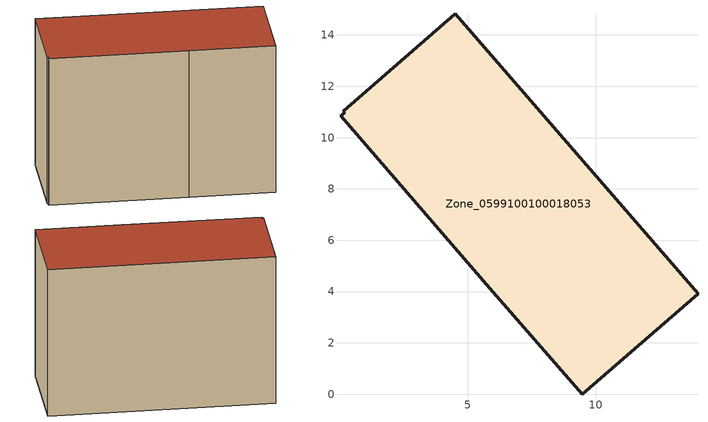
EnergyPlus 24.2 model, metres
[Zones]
Zone_0599100100018053
 floor ground (C_G): 0.04,10.86 0.21,10.96 0.14,11.03 4.52,14.82 13.98,3.92 9.46,0 5.86,4.13 z2.88
 wall outside (C_F): 5.86,4.13 9.46,0 13.98,3.92 4.52,14.82 0.14,11.03 0.21,10.96 0.04,10.86 5.86,4.13 z2.88:13.03
 roof outside (C_R): 0.21,10.96 0.04,10.86 5.86,4.13 9.46,0 13.98,3.92 4.52,14.82 0.14,11.03 z13.03
[BUILDING]
Pand.0599100100018053: North Axis=0; Terrain=City; Loads Convergence Tolerance Value=0.04; Temperature Convergence Tolerance Value=0.4; Solar Distribution=FullExterior; Maximum Number of Warmup Days=25; Minimum Number of Warmup Days=1
[Site:Location]
Rotterdam.The.Hague.AP_ZH_NLD Design_Conditions: Latitude=51.96; Longitude=4.45; Time Zone=1; Elevation=-4.5
[SITE:GROUNDTEMPERATURE:BUILDINGSURFACE]
18, 18, 18, 18, 18, 18, 18, 18, 18, 18, 18, 18
[MATERIAL] Thermal Absorptance=0.9; Solar Absorptance=0.7; Visible Absorptance=0.7
Name | Roughness | Thickness | Conductivity | Density | Specific Heat
G.TI.2015-2018 | MediumSmooth | 0.15 | 0.0428571 | 540 | 1210
F.TI.2015-2018 | Rough | 0.3 | 0.0666667 | 1920 | 840
R.TI.2015-2018 | MediumRough | 0.2 | 0.0333333 | 1500 | 1000
[CONSTRUCTION]
C_G: G.TI.2015-2018
C_F: F.TI.2015-2018
C_R: R.TI.2015-2018
[ZONE]
Zone_0599100100018053: Type=1; Multiplier=1; Ceiling Height=Autocalculate; Volume=Autocalculate; Floor Area=autocalculate; Part of Total Floor Area=Yes
[ZONEINFILTRATION:DESIGNFLOWRATE]
Infil_Zone_0599100100018053: Zone or ZoneList or Space or SpaceList=Zone_0599100100018053; Schedule=AlwaysOn; Design Flow Rate Calculation Method=Flow/Area; Flow Rate per Floor Area=0.0015; Constant Term Coefficient=1; Temperature Term Coefficient=0; Velocity Term Coefficient=0; Velocity Squared Term Coefficient=0
[HVACTEMPLATE:ZONE:IDEALLOADSAIRSYSTEM]
Zone_0599100100018053: Maximum Heating Supply Air Temperature=50; Minimum Cooling Supply Air Temperature=13; Maximum Heating Supply Air Humidity Ratio=0.0156; Minimum Cooling Supply Air Humidity Ratio=0.0077; Heating Limit=NoLimit; Cooling Limit=NoLimit; Dehumidification Control Type=ConstantSensibleHeatRatio; Cooling Sensible Heat Ratio=0.7; Dehumidification Setpoint=60; Humidification Control Type=None; Humidification Setpoint=30; Outdoor Air Method=None; Outdoor Air Flow Rate per Person=0.00944; Outdoor Air Flow Rate per Zone Floor Area=0; Outdoor Air Flow Rate per Zone=0; Demand Controlled Ventilation Type=None; Outdoor Air Economizer Type=NoEconomizer; Heat Recovery Type=None; Sensible Heat Recovery Effectiveness=0.7; Latent Heat Recovery Effectiveness=0.65
[ZONECONTROL:THERMOSTAT]
ThermostatControl_Zone_0599100100018053: Zone or ZoneList=Zone_0599100100018053; Control Type Schedule=DualSetpointControlType; Control 1=Thermostat_Zone_0599100100018053; Temperature Difference Between Cutout And Setpoint=0
[THERMOSTATSETPOINT:DUALSETPOINT]
Thermostat_Zone_0599100100018053: Heating Setpoint Temperature Schedule=HeatingSetpoint_Zone_0599100100018053; Cooling Setpoint Temperature Schedule=CoolingSetpoint_Zone_0599100100018053
[SCHEDULE:COMPACT]
HeatingSetpoint_Zone_0599100100018053: Through: 12/31, For: AllDays, Until: 24:00, 21
CoolingSetpoint_Zone_0599100100018053: Through: 12/31, For: AllDays, Until: 24:00, 24
DualSetpointControlType: Through: 12/31, For: AllDays, Until: 24:00, 4
AlwaysOn: Through: 12/31, For: AllDays, Until: 24:00, 1
